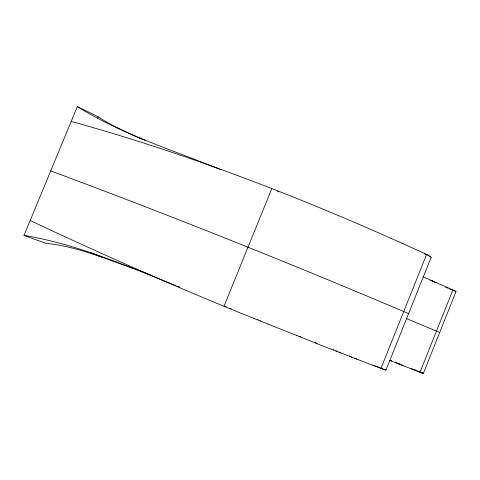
<?xml version="1.0" encoding="UTF-8"?>
<svg xmlns="http://www.w3.org/2000/svg" width="480" height="480" viewBox="0 0 480 480"><rect width="100%" height="100%" fill="white"/><g stroke="black" fill="none" stroke-linecap="round" stroke-linejoin="round"><path stroke-width="0.72" d="M385.764 369.756L385.998 370.032L431.148 257.292L427.884 255.03M455.244 291.648L456 291.642L423.36 373.398M267.696 323.964L325.776 347.142L380.94 368.436L426.612 254.418C311.538 201.63 193.266 155.196 71.19 121.41M389.46 360.336L420.012 372.264L452.892 289.914L422.928 276.75M271.776 188.712L224.058 306.108L226.128 306.612M134.478 268.794C105.528 258.924 76.692 246.33 45.96 243.348L24 235.434L77.322 106.596L98.226 116.82L105.396 121.398L114.672 126.45L133.716 135.558M97.65 118.206L98.226 116.82M377.502 366.546L377.178 366.516L384.24 369.618M431.148 257.292L428.166 255.168L424.524 253.968M455.916 291.708L455.352 291.666M401.808 243.486L403.242 243.732M229.782 308.472L231.108 308.706M24 235.434C76.992 244.074 126.492 265.962 176.046 285.702M408.318 313.488C291.426 263.79 170.832 215.568 50.718 170.886M433.554 281.874L436.326 282.57M449.7 289.038L453.648 290.262M384.918 369.828L385.926 370.05L380.94 368.436M439.392 332.394L439.704 332.466L406.512 318.612M384.792 369.792L384.384 369.666M422.742 373.254L423.282 373.398L420.936 372.612M422.658 373.224L417.024 370.848M340.188 352.326L339.384 352.038M390.984 360.702L391.77 360.924L391.446 360.726M376.218 366.216L375.528 365.97M260.01 320.352L260.436 320.502M177.432 286.206L179.514 286.956M300.312 336.654L300.756 336.816M416.4 370.638L415.65 370.356M135.174 269.052L135.87 269.31M136.566 269.574L137.268 269.832M139.02 270.492L139.374 270.624M445.554 287.208L445.866 287.328M420.792 372.558L420.012 372.264M140.43 271.026L140.784 271.158M390.438 360.498L389.778 360.246M141.492 271.428L141.852 271.566M142.92 271.968L143.274 272.106M143.994 272.382L144.36 272.514M145.446 272.934L145.812 273.072M147.648 273.774L148.014 273.912M299.328 336.282L299.832 336.474M150.24 274.764L150.618 274.908M374.286 365.496L374.724 365.664M415.356 370.242L414.402 369.864M257.46 319.38L258 319.596M446.508 287.58L446.838 287.706M373.842 365.316L372.924 364.95M336.87 351.06L337.398 351.276M267.672 323.958C187.404 292.038 108.318 257.292 30.174 220.518M414.072 369.726L413.1 369.324M90.828 252.678L101.892 257.208M335.826 350.634L336.342 350.85M296.676 335.214L297.198 335.43M77.322 106.596C121.902 134.43 172.68 150.012 221.004 169.776M447.492 287.976L448.116 288.246M412.104 368.904L412.452 369.054M411.756 368.754L411.09 368.46M254.034 317.94L254.472 318.138M138.894 137.874L140.448 138.564M415.236 369.912L415.56 370.056M333.474 349.62L333.93 349.818M136.35 136.74L138.378 137.646M134.364 135.852L135.69 136.446M452.892 289.914L455.898 291.498L453.792 290.328M421.158 372.228L421.68 372.468M426.612 254.418L427.686 254.928M421.332 372.312L421.794 372.522M138.324 137.238L145.068 140.424M398.61 363.51L403.086 365.688M422.238 372.738L422.61 372.924M422.196 372.72L422.556 372.894M354.966 358.23L356.868 359.238M349.278 355.848L351.744 357.264M315.132 342.468L316.842 343.62M277.518 190.962L278.52 191.994M432.81 281.034L430.038 280.428L432.792 281.028M399.504 364.284L395.106 362.058L399.486 364.278"/></g></svg>
